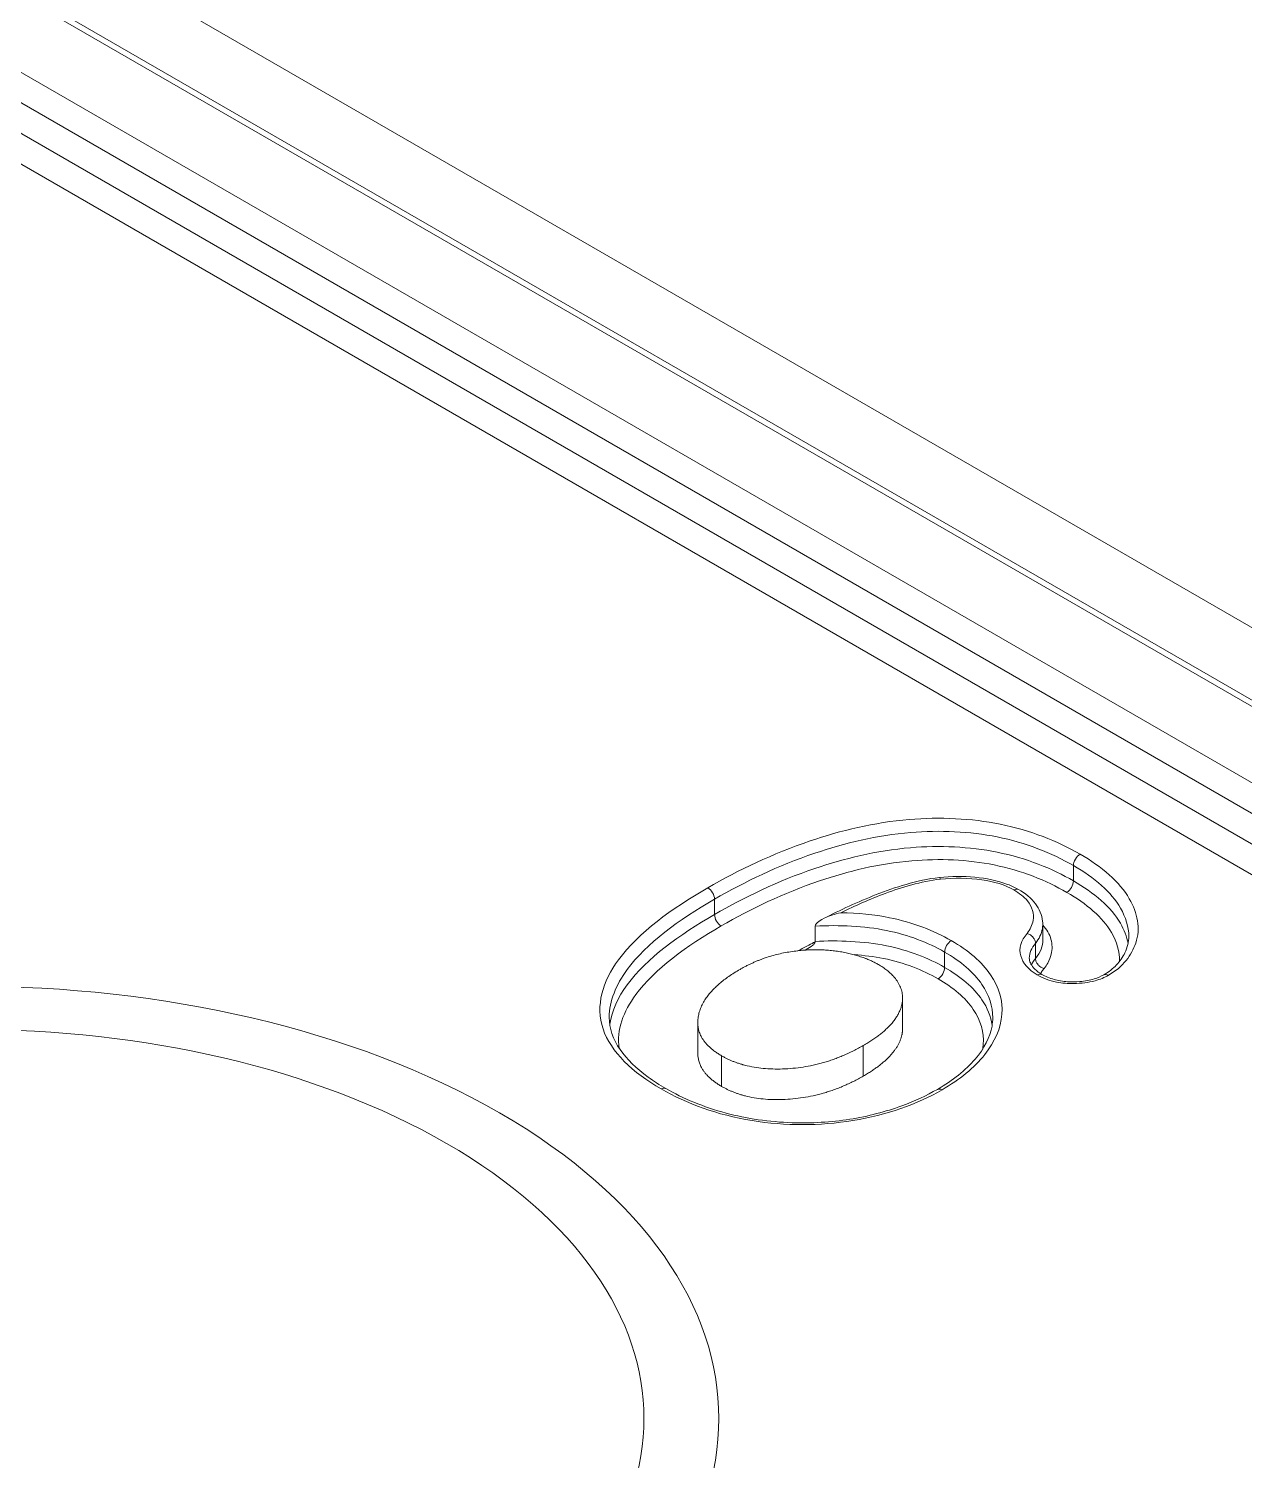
# Model space of a CAD drawing. Header units: inches. Extents: x 0.19 to 7.09, y 0.45 to 4.64.
# Drawn here: x 4.4058 to 4.6615, y 3.5845 to 3.8856 of the extents above; entities that cross this region are included whole.
import ezdxf

# ---------------------------------------------------------------- set-up
doc = ezdxf.new("R2010")
doc.units = ezdxf.units.IN
doc.header["$MEASUREMENT"] = 0

msp = doc.modelspace()

# ---------------------------------------------------------------- linework, layer by layer
at = {"color": 0, "linetype": 'Continuous', "lineweight": 0, "extrusion": (-1.66533e-16, 0.816497, 0.57735)}
for p, q in [((3.23024, 4.57025, -0.69193), (6.45915, 2.70604, -0.69193)), ((3.23221, 4.57045, -0.69193), (6.46112, 2.70624, -0.69193)), ((6.44523, 2.698, -0.69193), (3.21516, 4.56288, -0.69193)), ((3.21238, 4.55806, -0.69193), (6.44244, 2.69318, -0.69193)), ((6.44244, 2.68675, -0.69193), (3.21238, 4.55163, -0.69193)), ((3.2096, 4.54681, -0.69193), (6.43966, 2.68193, -0.69193)), ((6.89645, 2.47016, -0.69193), (3.33181, 4.5282, -0.69193)), ((4.62556, 3.70954, -0.69193), (4.62556, 3.70633, -0.69193)), ((4.55007, 3.70247, -0.69193), (4.55007, 3.69926, -0.69193)), ((4.57126, 3.69682, -0.69193), (4.57126, 3.69361, -0.69193)), ((4.6191, 3.69717, -0.69193), (4.6191, 3.69396, -0.69193)), ((4.59847, 3.69136, -0.69193), (4.59847, 3.68815, -0.69193)), ((4.61759, 3.6932, -0.69193), (4.61759, 3.68998, -0.69193)), ((4.58963, 3.6817, -0.69193), (4.58963, 3.67527, -0.69193)), ((4.54656, 3.67656, -0.69193), (4.54656, 3.67014, -0.69193)), ((4.58137, 3.67172, -0.69193), (4.58137, 3.66529, -0.69193)), ((4.55157, 3.66955, -0.69193), (4.55157, 3.66312, -0.69193))]:
    msp.add_line(p, q, dxfattribs=at)
at = {"color": 0, "linetype": 'Continuous', "lineweight": 0, "extrusion": (-8.32667e-17, -1.44222e-16, -1)}
for centre, major_axis in [((4.62695, 3.71035, -0.69193), (0.00098, 0.0017)), ((4.62417, 3.70553, -0.69193), (-0.00098, -0.0017))]:
    msp.add_ellipse(centre, major_axis=major_axis, ratio=0.57735, start_param=-2.356194, end_param=-0.785398, dxfattribs=at)
at = {"color": 0, "linetype": 'Continuous', "lineweight": 0, "extrusion": (4.61269e-16, -6.76637e-18, -1)}
msp.add_ellipse((4.5976, 3.7051, -0.69193), major_axis=(-0.00021, 0.00196), ratio=0.147919, start_param=-0.00508, end_param=0.623368, dxfattribs=at)
at = {"color": 0, "linetype": 'Continuous', "lineweight": 0}
for centre, major_axis, start_param, end_param in [((4.54868, 3.70328, -0.69193), (-0.00098, 0.0017), -2.356194, -0.785398), ((4.61302, 3.70283, -0.69193), (0.00098, 0.0017), 0.006329, 0.785398), ((4.55147, 3.69846, -0.69193), (0.00098, -0.0017), -2.356194, -0.785398), ((4.39351, 3.59326, -0.69193), (0.15748, 0), -2.356194, 3.926991), ((4.61795, 3.68495, -0.69193), (0.00098, 0.0017), 0.006541, 0.785398), ((4.39351, 3.59326, -0.69193), (0.14173, 0), -2.356194, 3.926991), ((4.53883, 3.66097, -0.69193), (0.00098, 0.0017), 0.006274, 0.785398)]:
    msp.add_ellipse(centre, major_axis=major_axis, ratio=0.57735, start_param=start_param, end_param=end_param, dxfattribs=at)
at = {"color": 0, "linetype": 'Continuous', "lineweight": 0, "extrusion": (-2.47807e-16, 1.48742e-17, -1)}
msp.add_ellipse((4.59987, 3.69217, -0.69193), major_axis=(0.00098, 0.0017), ratio=0.57735, start_param=-2.356194, end_param=-0.785398, dxfattribs=at)
at = {"color": 0, "linetype": 'Continuous', "lineweight": 0, "extrusion": (-8.87111e-17, 1.79415e-16, -1)}
msp.add_ellipse((4.59708, 3.68735, -0.69193), major_axis=(-0.00098, -0.0017), ratio=0.57735, start_param=-2.356194, end_param=-0.785398, dxfattribs=at)
at = {"color": 0, "linetype": 'Continuous', "lineweight": 0, "extrusion": (3.71854e-18, -6.19519e-17, -1)}
msp.add_ellipse((4.63291, 3.68487, -0.69193), major_axis=(-0.00098, 0.0017), ratio=0.57735, start_param=0.006435, end_param=0.785398, dxfattribs=at)
at = {"color": 0, "linetype": 'Continuous', "lineweight": 0, "extrusion": (6.83926e-17, 1.03585e-16, -1)}
msp.add_ellipse((4.59792, 3.66078, -0.69193), major_axis=(-0.00098, 0.0017), ratio=0.57735, start_param=0.006287, end_param=0.785398, dxfattribs=at)
at = {"color": 0, "linetype": 'Continuous', "lineweight": 0}
for points, degree, knots in [([(4.62695, 3.71195, -0.69193), (4.6222, 3.7147, -0.69193), (4.61651, 3.71698, -0.69193), (4.6041, 3.71949, -0.69193), (4.59743, 3.71979, -0.69193), (4.58364, 3.71863, -0.69193), (4.57659, 3.71691, -0.69193), (4.56229, 3.71206, -0.69193), (4.55513, 3.70861, -0.69193), (4.54868, 3.70488, -0.69193)], 3, [0, 0, 0, 0, 0.0511817, 0.0511817, 0.1001951, 0.1001951, 0.1568429, 0.1568429, 0.2263084, 0.2263084, 0.2263084, 0.2263084]), ([(4.55007, 3.70247, -0.69193), (4.55643, 3.70615, -0.69193), (4.56348, 3.70954, -0.69193), (4.57744, 3.71427, -0.69193), (4.58426, 3.71593, -0.69193), (4.59744, 3.71703, -0.69193), (4.60376, 3.71675, -0.69193), (4.61553, 3.71437, -0.69193), (4.62097, 3.71219, -0.69193), (4.62556, 3.70954, -0.69193)], 3, [-0.2263084, -0.2263084, -0.2263084, -0.2263084, -0.1568429, -0.1568429, -0.1001951, -0.1001951, -0.0511817, -0.0511817, 0, 0, 0, 0]), ([(4.62556, 3.70633, -0.69193), (4.62109, 3.70891, -0.69193), (4.61565, 3.71113, -0.69193), (4.60952, 3.71237, -0.69193), (4.6037, 3.71355, -0.69193), (4.59738, 3.71381, -0.69193), (4.59131, 3.71331, -0.69193), (4.58405, 3.7127, -0.69193), (4.57731, 3.71102, -0.69193), (4.57116, 3.70893, -0.69193), (4.56335, 3.70628, -0.69193), (4.5564, 3.70291, -0.69193), (4.55007, 3.69926, -0.69193)], 3, [0, 0, 0, 0, 0.0465079, 0.0465079, 0.0465079, 0.090686, 0.090686, 0.090686, 0.1435812, 0.1435812, 0.1435812, 0.2108142, 0.2108142, 0.2108142, 0.2108142]), ([(4.55147, 3.69685, -0.69193), (4.5577, 3.70045, -0.69193), (4.56454, 3.70375, -0.69193), (4.57815, 3.70837, -0.69193), (4.58466, 3.70998, -0.69193), (4.59736, 3.71106, -0.69193), (4.60335, 3.71081, -0.69193), (4.61466, 3.70852, -0.69193), (4.61985, 3.70641, -0.69193), (4.62417, 3.70392, -0.69193)], 3, [-0.2108142, -0.2108142, -0.2108142, -0.2108142, -0.1436076, -0.1436076, -0.0907484, -0.0907484, -0.0465349, -0.0465349, 0, 0, 0, 0]), ([(4.62556, 3.70954, -0.69193), (4.62995, 3.70701, -0.69193), (4.63355, 3.70398, -0.69193), (4.63654, 3.69867, -0.69193), (4.6372, 3.69666, -0.69193), (4.6372, 3.69467, -0.69193)], 3, [-0.12404701, -0.12404701, -0.12404701, -0.12404701, -0.07495646, -0.07495646, -0.04692069, -0.04692069, -0.04692069, -0.04692069]), ([(4.63291, 3.68648, -0.69193), (4.63602, 3.68828, -0.69193), (4.63778, 3.69074, -0.69193), (4.63975, 3.69635, -0.69193), (4.639, 3.69958, -0.69193), (4.6353, 3.70614, -0.69193), (4.6315, 3.70932, -0.69193), (4.62695, 3.71195, -0.69193)], 3, [0, 0, 0, 0, 0.0335534, 0.0335534, 0.0749565, 0.0749565, 0.124047, 0.124047, 0.124047, 0.124047]), ([(4.57299, 3.6984, -0.69193), (4.57651, 3.7002, -0.69193), (4.58021, 3.70192, -0.69193), (4.58611, 3.70423, -0.69193), (4.58818, 3.70497, -0.69193), (4.59258, 3.70624, -0.69193), (4.59494, 3.70679, -0.69193), (4.59739, 3.70705, -0.69193)], 3, [0, 0, 0, 0, 0.01406284, 0.01406284, 0.02130196, 0.02130196, 0.02876503, 0.02876503, 0.02876503, 0.02876503]), ([(4.57667, 3.69965, -0.69193), (4.57964, 3.7011, -0.69193), (4.58443, 3.70323, -0.69193), (4.59146, 3.7056, -0.69193), (4.5955, 3.70648, -0.69193), (4.5976, 3.7067, -0.69193)], 3, [0.0137705, 0.0137705, 0.0137705, 0.0137705, 0.04330969, 0.05955083, 0.07579196, 0.07579196, 0.07579196, 0.07579196]), ([(4.59739, 3.70705, -0.69193), (4.59983, 3.70731, -0.69193), (4.60237, 3.70734, -0.69193), (4.60722, 3.70688, -0.69193), (4.60963, 3.70639, -0.69193), (4.61252, 3.7053, -0.69193), (4.61329, 3.70494, -0.69193), (4.614, 3.70454, -0.69193)], 3, [0, 0, 0, 0, 0.00741788, 0.00741788, 0.01475293, 0.01475293, 0.0176022, 0.0176022, 0.0176022, 0.0176022]), ([(4.5976, 3.7067, -0.69193), (4.60047, 3.70701, -0.69193), (4.60347, 3.70698, -0.69193), (4.60881, 3.70618, -0.69193), (4.61121, 3.70549, -0.69193), (4.61302, 3.70444, -0.69193)], 3, [0, 0, 0, 0, 0.02222355, 0.02222355, 0.04179041, 0.04179041, 0.04179041, 0.04179041]), ([(4.54868, 3.70488, -0.69193), (4.54104, 3.70047, -0.69193), (4.53412, 3.69548, -0.69193), (4.52655, 3.68518, -0.69193), (4.525, 3.6801, -0.69193), (4.52825, 3.67039, -0.69193), (4.53288, 3.66602, -0.69193), (4.53883, 3.66258, -0.69193)], 3, [0, 0, 0, 0, 0.0823201, 0.0823201, 0.1473742, 0.1473742, 0.2115683, 0.2115683, 0.2115683, 0.2115683]), ([(4.61302, 3.70444, -0.69193), (4.61417, 3.70377, -0.69193), (4.61591, 3.70241, -0.69193), (4.61675, 3.70082, -0.69193), (4.61714, 3.69942, -0.69193), (4.61724, 3.69776, -0.69193), (4.61646, 3.69614, -0.69193), (4.6158, 3.69528, -0.69193)], 3, [0, 0, 0, 0, 0.01237916, 0.02166354, 0.02166354, 0.03099237, 0.04334094, 0.04334094, 0.04334094, 0.04334094]), ([(4.614, 3.70454, -0.69193), (4.61543, 3.70371, -0.69193), (4.61669, 3.70271, -0.69193), (4.61842, 3.70042, -0.69193), (4.61892, 3.69914, -0.69193), (4.61908, 3.69764, -0.69193), (4.6191, 3.69741, -0.69193), (4.6191, 3.69717, -0.69193)], 3, [0, 0, 0, 0, 0.00586227, 0.00586227, 0.01128855, 0.01128855, 0.01231177, 0.01231177, 0.01231177, 0.01231177]), ([(4.62417, 3.70392, -0.69193), (4.6283, 3.70153, -0.69193), (4.63174, 3.69867, -0.69193), (4.63466, 3.69349, -0.69193), (4.63533, 3.69142, -0.69193), (4.63522, 3.68937, -0.69193)], 3, [-0.10854831, -0.10854831, -0.10854831, -0.10854831, -0.06400815, -0.06400815, -0.0369623, -0.0369623, -0.0369623, -0.0369623]), ([(4.63704, 3.69317, -0.69193), (4.63678, 3.69462, -0.69193), (4.6362, 3.69605, -0.69193), (4.6335, 3.70083, -0.69193), (4.62985, 3.70385, -0.69193), (4.62556, 3.70633, -0.69193)], 3, [0.04609001, 0.04609001, 0.04609001, 0.04609001, 0.06400815, 0.06400815, 0.10854831, 0.10854831, 0.10854831, 0.10854831]), ([(4.52794, 3.67764, -0.69193), (4.52794, 3.68105, -0.69193), (4.52936, 3.68448, -0.69193), (4.53578, 3.69323, -0.69193), (4.54255, 3.69813, -0.69193), (4.55007, 3.70247, -0.69193)], 3, [-0.1296337, -0.1296337, -0.1296337, -0.1296337, -0.0823201, -0.0823201, 0, 0, 0, 0]), ([(4.55007, 3.69926, -0.69193), (4.5427, 3.695, -0.69193), (4.53588, 3.69014, -0.69193), (4.53171, 3.68446, -0.69193), (4.5298, 3.68187, -0.69193), (4.52847, 3.67906, -0.69193), (4.52804, 3.6762, -0.69193)], 3, [0, 0, 0, 0, 0.078263, 0.078263, 0.078263, 0.1140277, 0.1140277, 0.1140277, 0.1140277]), ([(4.57126, 3.69682, -0.69193), (4.57126, 3.69688, -0.69193), (4.57127, 3.69694, -0.69193), (4.57132, 3.69707, -0.69193), (4.57135, 3.69713, -0.69193), (4.57149, 3.69734, -0.69193), (4.57162, 3.69749, -0.69193), (4.57201, 3.69782, -0.69193), (4.57242, 3.69812, -0.69193), (4.5741, 3.69895, -0.69193), (4.57537, 3.69939, -0.69193), (4.57663, 3.69964, -0.69193), (4.57664, 3.69964, -0.69193), (4.57666, 3.69965, -0.69193)], 3, [-0.02456707, -0.02456707, -0.02456707, -0.02456707, -0.02299954, -0.02299954, -0.02130282, -0.02130282, -0.01723227, -0.01723227, -0.01008123, -0.01008123, 0, 0, 0.00009729, 0.00009729, 0.00009729, 0.00009729]), ([(4.59987, 3.69377, -0.69193), (4.59622, 3.69588, -0.69193), (4.59179, 3.69761, -0.69193), (4.58362, 3.69925, -0.69193), (4.58016, 3.69957, -0.69193), (4.57667, 3.69965, -0.69193)], 3, [0, 0, 0, 0, 0.03925691, 0.03925691, 0.06564485, 0.06564485, 0.06564485, 0.06564485]), ([(4.53003, 3.67115, -0.69193), (4.52946, 3.67498, -0.69193), (4.5309, 3.67887, -0.69193), (4.53757, 3.68789, -0.69193), (4.5442, 3.69265, -0.69193), (4.55147, 3.69685, -0.69193)], 3, [-0.1288073, -0.1288073, -0.1288073, -0.1288073, -0.0782652, -0.0782652, 0, 0, 0, 0]), ([(4.57126, 3.69682, -0.69193), (4.57636, 3.69708, -0.69193), (4.58154, 3.69685, -0.69193), (4.59083, 3.69499, -0.69193), (4.595, 3.69337, -0.69193), (4.59847, 3.69136, -0.69193)], 3, [-0.07977057, -0.07977057, -0.07977057, -0.07977057, -0.03925691, -0.03925691, 0, 0, 0, 0]), ([(4.6158, 3.69528, -0.69193), (4.61457, 3.69383, -0.69193), (4.61401, 3.69215, -0.69193), (4.61491, 3.68905, -0.69193), (4.61611, 3.68762, -0.69193), (4.61795, 3.68656, -0.69193)], 3, [0.00010075, 0.00010075, 0.00010075, 0.00010075, 0.02149474, 0.02149474, 0.04130235, 0.04130235, 0.04130235, 0.04130235]), ([(4.6158, 3.69528, -0.69193), (4.61604, 3.69522, -0.69193), (4.61628, 3.69511, -0.69193), (4.6165, 3.69497, -0.69193), (4.61672, 3.69483, -0.69193), (4.61691, 3.69466, -0.69193), (4.61707, 3.69446, -0.69193), (4.61724, 3.69427, -0.69193), (4.61736, 3.69406, -0.69193), (4.61745, 3.69384, -0.69193), (4.61754, 3.69363, -0.69193), (4.61759, 3.69341, -0.69193), (4.61759, 3.6932, -0.69193)], 3, [-0.007879465, -0.007879465, -0.007879465, -0.007879465, -0.005859414, -0.005859414, -0.005859414, -0.003905968, -0.003905968, -0.003905968, -0.00195289, -0.00195289, -0.00195289, 0, 0, 0, 0]), ([(4.61759, 3.6932, -0.69193), (4.61833, 3.69415, -0.69193), (4.61898, 3.6955, -0.69193), (4.6191, 3.69687, -0.69193), (4.6191, 3.69717, -0.69193)], 3, [-0.04343082, -0.04343082, -0.04343082, -0.04343082, -0.03099237, -0.02758393, -0.02758393, -0.02758393, -0.02758393]), ([(4.61937, 3.68789, -0.69193), (4.61967, 3.68828, -0.69193), (4.62032, 3.68925, -0.69193), (4.62116, 3.69132, -0.69193), (4.62111, 3.69301, -0.69193), (4.62055, 3.6951, -0.69193), (4.61995, 3.69611, -0.69193), (4.6191, 3.69704, -0.69193)], 3, [-0.05549236, -0.05549236, -0.05549236, -0.05549236, -0.04997207, -0.04169163, -0.0278909, -0.0278909, -0.01406571, -0.01406571, -0.01406571, -0.01406571]), ([(4.63193, 3.68658, -0.69193), (4.633, 3.6872, -0.69193), (4.63388, 3.6879, -0.69193), (4.63536, 3.68946, -0.69193), (4.63594, 3.69033, -0.69193), (4.63692, 3.69237, -0.69193), (4.6372, 3.6935, -0.69193), (4.6372, 3.69467, -0.69193)], 3, [0, 0, 0, 0, 0.00476264, 0.00476264, 0.01016469, 0.01016469, 0.01720419, 0.01720419, 0.01720419, 0.01720419]), ([(4.57125, 3.69352, -0.69193), (4.57082, 3.6933, -0.69193), (4.57038, 3.69307, -0.69193), (4.56917, 3.69244, -0.69193), (4.5684, 3.69204, -0.69193), (4.56762, 3.69164, -0.69193)], 3, [-0.00446909, -0.00446909, -0.00446909, -0.00446909, 0, 0, 0.0079357, 0.0079357, 0.0079357, 0.0079357]), ([(4.56901, 3.69176, -0.69193), (4.56913, 3.69182, -0.69193), (4.56924, 3.69188, -0.69193), (4.56974, 3.69213, -0.69193), (4.57033, 3.69244, -0.69193), (4.5709, 3.69294, -0.69193), (4.57103, 3.69309, -0.69193), (4.57117, 3.6933, -0.69193), (4.57121, 3.69337, -0.69193), (4.57125, 3.69349, -0.69193), (4.57126, 3.69355, -0.69193), (4.57126, 3.69361, -0.69193)], 3, [-0.00815293, -0.00815293, -0.00815293, -0.00815293, -0.006907521, -0.006907521, -0.002570716, -0.002570716, -0.001139853, -0.001139853, -0.000546596, -0.000546596, 0, 0, 0, 0]), ([(4.59847, 3.68815, -0.69193), (4.59508, 3.69011, -0.69193), (4.59088, 3.69177, -0.69193), (4.58138, 3.69366, -0.69193), (4.57604, 3.69385, -0.69193), (4.57127, 3.69361, -0.69193), (4.57126, 3.69361, -0.69193), (4.57126, 3.69361, -0.69193)], 3, [0, 0, 0, 0, 0.03476361, 0.03476361, 0.07111145, 0.07111145, 0.07112657, 0.07112657, 0.07112657, 0.07112657]), ([(4.59792, 3.66239, -0.69193), (4.60163, 3.66453, -0.69193), (4.60471, 3.66705, -0.69193), (4.60901, 3.67246, -0.69193), (4.61031, 3.67536, -0.69193), (4.61072, 3.6811, -0.69193), (4.60992, 3.68396, -0.69193), (4.60633, 3.68927, -0.69193), (4.6034, 3.69174, -0.69193), (4.59987, 3.69377, -0.69193)], 3, [0, 0, 0, 0, 0.0399513, 0.0399513, 0.0783537, 0.0783537, 0.1154084, 0.1154084, 0.1534621, 0.1534621, 0.1534621, 0.1534621]), ([(4.59847, 3.69136, -0.69193), (4.60184, 3.68942, -0.69193), (4.6046, 3.68709, -0.69193), (4.60631, 3.68456, -0.69193), (4.60782, 3.68233, -0.69193), (4.60858, 3.67993, -0.69193), (4.60858, 3.67753, -0.69193)], 3, [-0.15346214, -0.15346214, -0.15346214, -0.15346214, -0.11542885, -0.11542885, -0.11542885, -0.08209208, -0.08209208, -0.08209208, -0.08209208]), ([(4.57942, 3.69082, -0.69193), (4.58153, 3.69067, -0.69193), (4.58361, 3.69041, -0.69193), (4.58995, 3.68915, -0.69193), (4.59386, 3.6876, -0.69193), (4.59708, 3.68574, -0.69193)], 3, [-0.0508551, -0.0508551, -0.0508551, -0.0508551, -0.03476361, -0.03476361, 0, 0, 0, 0]), ([(4.61628, 3.6901, -0.69193), (4.61628, 3.68977, -0.69193), (4.61635, 3.68944, -0.69193), (4.61665, 3.68876, -0.69193), (4.61686, 3.68842, -0.69193), (4.61756, 3.6876, -0.69193), (4.61817, 3.68709, -0.69193), (4.61893, 3.68666, -0.69193)], 3, [0, 0, 0, 0, 0.002772241, 0.002772241, 0.005199103, 0.005199103, 0.008664559, 0.008664559, 0.008664559, 0.008664559]), ([(4.61759, 3.68998, -0.69193), (4.6175, 3.68988, -0.69193), (4.61741, 3.68976, -0.69193), (4.61732, 3.68964, -0.69193), (4.61722, 3.68952, -0.69193), (4.61713, 3.68939, -0.69193), (4.61705, 3.68927, -0.69193), (4.61697, 3.68914, -0.69193), (4.61689, 3.68901, -0.69193), (4.61681, 3.68887, -0.69193), (4.61678, 3.68881, -0.69193), (4.61675, 3.68875, -0.69193), (4.61672, 3.68869, -0.69193)], 3, [0.000000753, 0.000000753, 0.000000753, 0.000000753, 0.001445211, 0.001445211, 0.001445211, 0.002985743, 0.002985743, 0.002985743, 0.004526276, 0.004526276, 0.004526276, 0.005246391, 0.005246391, 0.005246391, 0.005246391]), ([(4.61937, 3.68789, -0.69193), (4.61937, 3.68789, -0.69193), (4.61936, 3.6879, -0.69193), (4.61912, 3.68796, -0.69193), (4.61889, 3.68807, -0.69193), (4.61846, 3.68835, -0.69193), (4.61827, 3.68851, -0.69193), (4.61792, 3.68892, -0.69193), (4.6178, 3.68913, -0.69193), (4.61768, 3.68942, -0.69193), (4.61764, 3.68953, -0.69193), (4.61759, 3.68977, -0.69193), (4.61759, 3.68988, -0.69193), (4.61759, 3.68998, -0.69193)], 3, [-0.000036477, -0.000036477, -0.000036477, -0.000036477, 0, 0, 0.001971502, 0.001971502, 0.00388819, 0.00388819, 0.006095062, 0.006095062, 0.007439897, 0.007439897, 0.00889302, 0.00889302, 0.00889302, 0.00889302]), ([(4.59708, 3.68574, -0.69193), (4.60023, 3.68392, -0.69193), (4.60286, 3.68172, -0.69193), (4.60606, 3.67699, -0.69193), (4.60677, 3.67444, -0.69193), (4.60656, 3.67161, -0.69193), (4.60652, 3.67129, -0.69193), (4.60647, 3.67096, -0.69193)], 3, [-0.13760381, -0.13760381, -0.13760381, -0.13760381, -0.1036439, -0.1036439, -0.07072331, -0.07072331, -0.06642821, -0.06642821, -0.06642821, -0.06642821]), ([(4.60846, 3.67598, -0.69193), (4.60819, 3.67781, -0.69193), (4.60747, 3.67963, -0.69193), (4.60459, 3.6839, -0.69193), (4.60179, 3.68624, -0.69193), (4.59847, 3.68815, -0.69193)], 3, [0.08096087, 0.08096087, 0.08096087, 0.08096087, 0.1036439, 0.1036439, 0.13760381, 0.13760381, 0.13760381, 0.13760381]), ([(4.61795, 3.68656, -0.69193), (4.61909, 3.68589, -0.69193), (4.62152, 3.68496, -0.69193), (4.62442, 3.68473, -0.69193), (4.62717, 3.68477, -0.69193), (4.62986, 3.68509, -0.69193), (4.6321, 3.68601, -0.69193), (4.63291, 3.68648, -0.69193)], 3, [0, 0, 0, 0, 0.01236967, 0.02164692, 0.02164692, 0.03328394, 0.04201171, 0.04201171, 0.04201171, 0.04201171]), ([(4.61864, 3.68683, -0.69193), (4.61866, 3.68686, -0.69193), (4.61873, 3.687, -0.69193), (4.61888, 3.68725, -0.69193), (4.61911, 3.68758, -0.69193), (4.61928, 3.68779, -0.69193), (4.61937, 3.68789, -0.69193)], 3, [-0.004941418, -0.004941418, -0.004941418, -0.004941418, -0.004526276, -0.002985743, -0.001445211, 0.000095322, 0.000095322, 0.000095322, 0.000095322]), ([(4.61892, 3.68666, -0.69193), (4.61965, 3.68624, -0.69193), (4.62052, 3.68587, -0.69193), (4.62236, 3.68535, -0.69193), (4.62334, 3.6852, -0.69193), (4.62518, 3.68508, -0.69193), (4.62605, 3.6851, -0.69193), (4.62795, 3.68526, -0.69193), (4.62899, 3.68544, -0.69193), (4.63067, 3.68595, -0.69193), (4.63136, 3.68625, -0.69193), (4.63193, 3.68658, -0.69193)], 3, [0, 0, 0, 0, 0.00328081, 0.00328081, 0.00625439, 0.00625439, 0.0088318, 0.0088318, 0.01201161, 0.01201161, 0.01465643, 0.01465643, 0.01465643, 0.01465643]), ([(4.52794, 3.67764, -0.69193), (4.52794, 3.67534, -0.69193), (4.52869, 3.67306, -0.69193), (4.53163, 3.66883, -0.69193), (4.53368, 3.66685, -0.69193), (4.53727, 3.66423, -0.69193), (4.5385, 3.66343, -0.69193), (4.53981, 3.66268, -0.69193)], 3, [0, 0, 0, 0, 0.01329087, 0.01329087, 0.02540148, 0.02540148, 0.03103624, 0.03103624, 0.03103624, 0.03103624]), ([(4.59694, 3.66249, -0.69193), (4.60018, 3.66436, -0.69193), (4.60291, 3.66655, -0.69193), (4.6068, 3.67107, -0.69193), (4.60803, 3.67346, -0.69193), (4.60853, 3.67637, -0.69193), (4.60858, 3.67695, -0.69193), (4.60858, 3.67753, -0.69193)], 3, [0, 0, 0, 0, 0.01396122, 0.01396122, 0.02760719, 0.02760719, 0.0310117, 0.0310117, 0.0310117, 0.0310117]), ([(4.58137, 3.66529, -0.69193), (4.58649, 3.66825, -0.69193), (4.58963, 3.67338, -0.69193), (4.58963, 3.67527, -0.69193)], 2, [0, 0, 0, 1, 1.641304, 1.641304, 1.641304]), ([(4.53883, 3.66258, -0.69193), (4.54414, 3.65951, -0.69193), (4.55068, 3.65711, -0.69193), (4.56487, 3.6548, -0.69193), (4.57228, 3.6548, -0.69193), (4.58628, 3.65709, -0.69193), (4.59275, 3.65941, -0.69193), (4.59792, 3.66239, -0.69193)], 3, [0, 0, 0, 0, 0.0572219, 0.0572219, 0.1114648, 0.1114648, 0.1671685, 0.1671685, 0.1671685, 0.1671685]), ([(4.53981, 3.66268, -0.69193), (4.54345, 3.66058, -0.69193), (4.54779, 3.65876, -0.69193), (4.55683, 3.65635, -0.69193), (4.56163, 3.65564, -0.69193), (4.57045, 3.65534, -0.69193), (4.5746, 3.65559, -0.69193), (4.58237, 3.65682, -0.69193), (4.58608, 3.65779, -0.69193), (4.59216, 3.66001, -0.69193), (4.59469, 3.66119, -0.69193), (4.59694, 3.66249, -0.69193)], 3, [0, 0, 0, 0, 0.01567209, 0.01567209, 0.03001911, 0.03001911, 0.04219549, 0.04219549, 0.05420165, 0.05420165, 0.06392464, 0.06392464, 0.06392464, 0.06392464])]:
    msp.add_open_spline(points, degree=degree, knots=knots, dxfattribs=at)
for points, degree in [([(4.58454, 3.68874, -0.69193), (4.58105, 3.69076, -0.69193), (4.57107, 3.69226, -0.69193), (4.56018, 3.69046, -0.69193), (4.55545, 3.68773, -0.69193)], 2), ([(4.61628, 3.6901, -0.69193), (4.61628, 3.69116, -0.69193), (4.61675, 3.69221, -0.69193), (4.61759, 3.6932, -0.69193)], 3), ([(4.6191, 3.69396, -0.69193), (4.61912, 3.69266, -0.69193), (4.61865, 3.69136, -0.69193), (4.61759, 3.68998, -0.69193)], 3), ([(4.58137, 3.67172, -0.69193), (4.58649, 3.67468, -0.69193), (4.59031, 3.68093, -0.69193), (4.58817, 3.68665, -0.69193), (4.58454, 3.68874, -0.69193)], 2), ([(4.55545, 3.68773, -0.69193), (4.54787, 3.68336, -0.69193), (4.5456, 3.673, -0.69193), (4.55157, 3.66955, -0.69193)], 2), ([(4.55157, 3.66955, -0.69193), (4.5572, 3.6663, -0.69193), (4.57385, 3.66738, -0.69193), (4.58137, 3.67172, -0.69193)], 2), ([(4.54656, 3.67014, -0.69193), (4.54656, 3.66602, -0.69193), (4.55157, 3.66312, -0.69193)], 2), ([(4.55157, 3.66312, -0.69193), (4.5572, 3.65987, -0.69193), (4.57385, 3.66095, -0.69193), (4.58137, 3.66529, -0.69193)], 2)]:
    msp.add_open_spline(points, degree=degree, dxfattribs=at)

doc.saveas('drawing.dxf')
